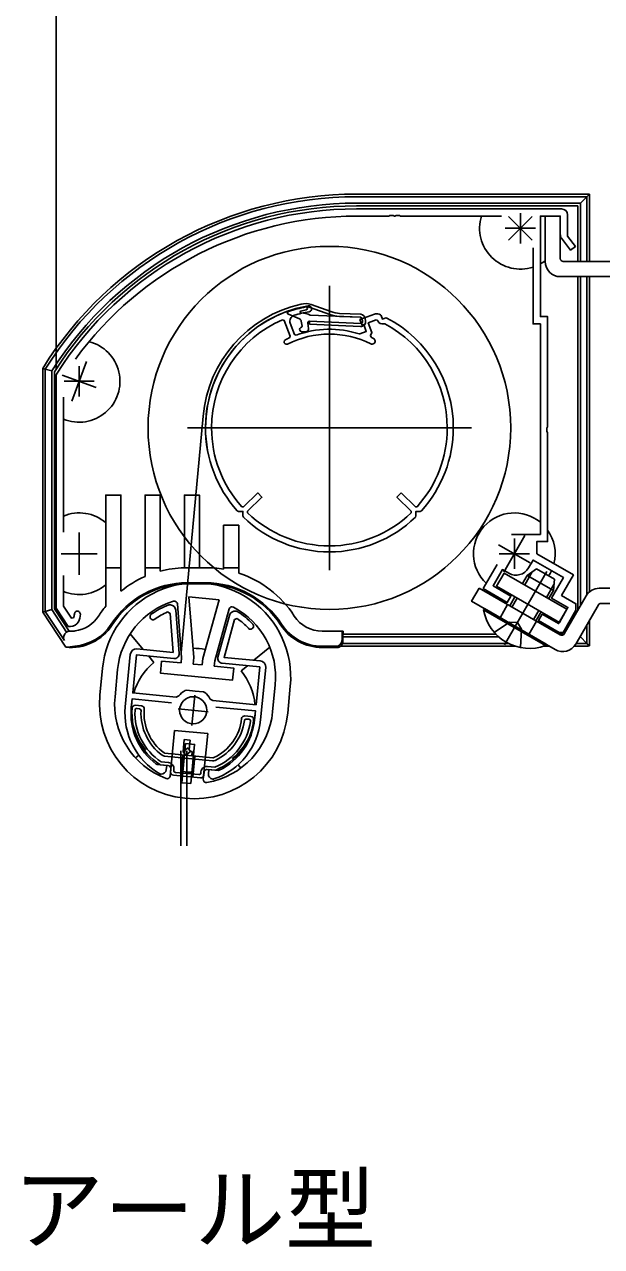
# Model space of a CAD drawing. Units: millimetres, scale not verified. Extents: x -875 to 875, y -1318 to 1308.
# Drawn here: x 590.8 to 686.3, y 587.5 to 789.5 of the extents above; entities that cross this region are included whole.
import ezdxf
from ezdxf.enums import TextEntityAlignment as Align

# ---------------------------------------------------------------- set-up
doc = ezdxf.new("R2010")
doc.units = ezdxf.units.MM
doc.header["$LTSCALE"] = 8
for name, color, linetype in [('0-1_USER1', 3, 'Continuous'), ('0-2_YKK_11', 7, 'Continuous'), ('0-4_YKK_12', 2, 'Continuous'), ('0-5_YKK_13', 4, 'Continuous'), ('0-6_YKK_D', 6, 'Continuous')]:
    doc.layers.add(name, color=color, linetype=linetype)
doc.styles.add('ＭＳ ゴシック', font='')
doc.styles.get('ＭＳ ゴシック').set_extended_font_data('MS Gothic')

msp = doc.modelspace()

# ---------------------------------------------------------------- linework, layer by layer
at = {"layer": '0-2_YKK_11'}
for p, q in [((645.8, 759), (679.7, 759)), ((672.9, 758.3), (672.9, 753.3)), ((670.4, 755.8), (675.4, 755.8)), ((649.313, 740.509), (649.206, 740.626)), ((650.48, 740.004), (650.322, 740.017)), ((599.9, 733), (599.9, 728)), ((597.4, 730.5), (602.4, 730.5)), ((597.3, 727.862), (597.3, 705.572)), ((599.9, 704.5), (599.9, 699.5)), ((671.9, 704.5), (671.9, 699.5)), ((597.4, 702), (602.4, 702)), ((669.4, 702), (674.4, 702)), ((615.891, 692.651), (616.451, 685.53)), ((622.846, 684.914), (624.755, 691.798)), ((607.527, 676.706), (608.361, 685.366)), ((630.757, 683.209), (629.923, 674.549)), ((619.012, 678.614), (618.533, 673.637)), ((616.284, 676.365), (621.261, 675.886))]:
    msp.add_line(p, q, dxfattribs=at)
for points in [[(669.787, 757.8), (653.058, 757.8), (652.875, 757.92), (652.325, 757.92), (652.142, 757.8), (652.058, 757.8), (651.875, 757.92), (651.325, 757.92), (651.142, 757.8), (645.8, 757.8)], [(679.5, 754.762), (679.5, 757.8), (676.2, 757.8), (676.2, 741.2), (677.4, 741.2), (677.4, 722.958), (677.28, 722.775), (677.28, 722.225), (677.4, 722.042), (677.4, 704), (675.6, 704), (675.6, 702), (681.662, 698.5), (679.712, 695.123), (682.1, 693.744), (682.1, 692.658), (679.988, 689), (679.317, 689), (675.923, 690.959), (676.523, 691.999), (679.208, 690.449), (680.758, 693.133), (678.073, 694.683), (680.023, 698.061), (675, 700.961), (674.25, 699.662)], [(680.7, 758), (680.7, 754.5), (681.997, 752.804), (681.203, 752.196), (679.706, 754.154)], [(671.9, 705.2), (676.2, 705.2), (676.2, 740), (675, 740), (675, 752.575)], [(648.761, 741.604), (646.35, 740.702), (646.7, 739.766), (646.981, 739.871), (647.402, 738.747), (646.335, 738.348), (646.205, 738.345)], [(650.805, 740.963), (650.647, 740.975), (650.067, 740.776), (649.868, 741.355), (649.761, 741.472)], [(634.677, 737.694), (634.783, 737.947), (633.801, 740.573), (633.534, 740.687)], [(635.777, 738.136), (635.522, 738.254), (634.831, 740.103)], [(649.186, 740.634), (649.035, 740.639), (647.731, 740.151), (648.322, 738.571), (648.092, 738.055), (648.191, 737.792)], [(598.466, 690), (598.1, 690), (596.1, 693), (596.1, 731.535), (596.147, 731.696)], [(626.791, 709.772), (627.079, 709.762), (629.443, 712.045), (630.138, 711.326), (627.773, 709.042), (627.773, 708.754)], [(654.827, 708.754), (654.827, 709.042), (652.462, 711.326), (653.157, 712.045)], [(653.157, 712.045), (655.521, 709.762), (655.809, 709.772)], [(626.048, 709.103), (626.266, 709.003), (626.994, 708.99), (626.987, 708.256), (627.079, 708.035)], [(655.521, 708.035), (655.613, 708.256), (655.613, 708.99), (656.334, 709.003), (656.552, 709.103)], [(670.972, 698.783), (669.932, 699.383), (668.382, 696.699), (671.327, 694.999), (670.727, 693.959), (666.743, 696.259), (669.047, 700.25)], [(597.3, 698.428), (597.3, 693.363), (598.627, 691.373), (598.977, 691.405)], [(614.738, 693.561), (614.874, 693.579), (614.99, 693.568)], [(609.452, 686.265), (615.436, 685.689), (614.929, 692.134), (614.508, 692.385)], [(626.062, 691.272), (625.601, 691.106), (623.873, 684.877), (629.857, 684.301)], [(625.815, 692.526), (625.93, 692.515), (626.06, 692.471)], [(615.577, 684.671), (609.356, 685.27), (608.752, 678.999), (615.922, 678.309), (616.36, 678.494)], [(621.593, 677.99), (621.988, 677.725), (629.158, 677.034), (629.762, 683.305), (623.54, 683.904)], [(617.427, 679.384), (617.713, 679.442), (619.08, 679.311), (620.447, 679.179), (620.716, 679.068)], [(615.198, 677.374), (608.656, 678.004), (608.522, 676.61)], [(628.928, 674.645), (629.062, 676.039), (622.52, 676.669)], [(612.66, 667.214), (612.811, 667.155), (614.378, 667.005), (614.311, 666.308)], [(613.438, 665.588), (613.363, 665.595), (613.242, 665.634)], [(621.279, 665.637), (621.346, 666.334), (622.913, 666.183), (623.074, 666.212)], [(622.2, 664.771), (622.074, 664.757), (621.999, 664.764)]]:
    msp.add_lwpolyline(points, dxfattribs=at)
for centre, radius, start, end in [((645.8, 700.2), 58.8, 90, 147.61246), ((645.8, 700.2), 57.6, 90.00001, 143.87792), ((679.7, 758), 1, 0.00001, 89.99999), ((680.5, 754.762), 1, 179.99997, 217.40592), ((641.3, 722.8), 20.5, 99.93254, 180.00001), ((635.767, 740.453), 1, 107.4014, 200.49999), ((641.3, 722.8), 19.5, 99.93254, 107.40139), ((637.85, 742.5), 0.5, 279.93255, 99.93257), ((649.111, 740.667), 1, 66.38536, 110.49996), ((641.3, 722.8), 20.5, 65.62231, 66.38538), ((641.3, 722.8), 19.5, 113.47003, 180), ((641.299, 722.799), 19.501, 66.0819, 66.14447), ((650.067, 740.776), 0.8, 199.45907, 288.54089), ((641.3, 722.8), 19.5, 359.99999, 61.91725), ((641.3, 722.8), 20.5, 0.00001, 62.37769), ((634.191, 737.022), 0.4, 116.55848, 296.5585), ((641.3, 722.8), 16.3, 113.97453, 116.5584), ((641.3, 722.8), 15.5, 63.7908, 116.55843), ((641.3, 722.8), 16.3, 72.48771, 109.80549), ((648.366, 737.155), 0.5, 243.79072, 63.79074), ((641.3, 722.8), 16.5, 63.79078, 65.31382), ((641.3, 722.8), 20.5, 180.00001, 221.92602), ((641.3, 722.8), 19.5, 180.00001, 221.92144), ((641.3, 722.8), 19.5, 318.07856, 359.99999), ((641.3, 722.8), 20.5, 318.07398, 359.99999), ((641.3, 722.8), 20.5, 226.07396, 270), ((641.3, 722.8), 19.5, 226.07854, 270), ((641.3, 722.8), 19.5, 270, 313.92146), ((641.3, 722.8), 20.5, 270, 313.92604), ((671.9, 702), 3.2, 90.00003, 98.36653), ((672.172, 700.862), 2.4, 240.00001, 329.99999), ((619.297, 681.6), 12.8, 110.86283, 125.66927), ((614.894, 692.573), 1, 4.50001, 84.49999), ((597.6, 692), 1.5, 336.61617, 359.99995), ((599.6, 692), 0.5, 359.99999, 180.00001), ((597.6, 692), 2.5, 330.00001, 0.00003), ((612.125, 691.593), 0.5, 125.66927, 305.66929), ((619.297, 681.6), 11.8, 113.94529, 125.66926), ((625.719, 691.531), 1, 84.50001, 164.49999), ((619.303, 681.6), 12.8, 43.33073, 58.13717), ((619.303, 681.6), 11.8, 43.33074, 55.05471), ((598.466, 691.5), 1.5, 269.99997, 330), ((628.25, 690.04), 0.5, 223.33071, 43.33073), ((609.356, 685.27), 1, 84.50001, 174.49999), ((615.654, 685.467), 0.8, 264.50003, 4.50001), ((623.617, 684.701), 0.8, 164.49999, 264.49997), ((629.762, 683.305), 1, 354.50001, 84.49999), ((619.092, 676.306), 3.5, 118.40126, 141.30433), ((618.494, 676.363), 3.5, 27.69567, 50.59874), ((618.974, 675.604), 11.5, 174.50001, 240.10425), ((618.974, 675.604), 10.5, 174.5, 233.03302), ((618.476, 675.652), 11.5, 288.89575, 354.49999), ((618.476, 675.652), 10.5, 295.96698, 354.5), ((613.515, 666.384), 0.8, 264.50001, 354.49999), ((622.075, 665.56), 0.8, 174.50001, 264.49999)]:
    msp.add_arc(centre, radius, start, end, dxfattribs=at)
at = {"layer": '0-4_YKK_12'}
for p, q in [((674.845, 757.745), (670.955, 753.855)), ((670.955, 757.745), (674.845, 753.855)), ((641.3, 746.3), (641.3, 699.3)), ((601.097, 733.789), (598.703, 727.211)), ((597.081, 731.526), (602.719, 729.474)), ((664.8, 722.8), (617.8, 722.8)), ((599.9, 705.5), (599.9, 698.5)), ((670.15, 698.969), (673.65, 705.031)), ((674.498, 700.5), (669.302, 703.5)), ((596.9, 702), (602.9, 702)), ((670.293, 686.951), (677.293, 699.075))]:
    msp.add_line(p, q, dxfattribs=at)
at = {"layer": '0-5_YKK_13'}
for p, q in [((645.8, 761.439), (684.339, 761.439)), ((683.915, 761.015), (645.8, 761.015)), ((645.8, 759.95), (682.85, 759.95)), ((683.915, 761.015), (682.85, 759.95)), ((682.85, 759.95), (682.85, 750.3)), ((684.339, 761.439), (683.915, 761.015)), ((683.915, 750.3), (683.915, 761.015)), ((684.339, 761.439), (684.339, 750.3)), ((677, 750.3), (677, 757.8)), ((677, 757.8), (679.5, 757.8)), ((679.5, 757.8), (679.5, 750.8)), ((680, 750.3), (700, 750.3)), ((679.5, 747.8), (699.5, 747.8)), ((682.4, 747.8), (682.4, 692.663)), ((682.85, 747.8), (682.85, 693.441)), ((683.915, 695.261), (683.915, 747.8)), ((684.339, 747.8), (684.339, 695.717)), ((634.506, 741.573), (636.343, 740.812)), ((636.647, 741.805), (636.586, 741.808)), ((641.359, 741.542), (638.111, 742.699)), ((646.435, 741.077), (638.133, 741.44)), ((638.279, 743.17), (641.526, 742.013)), ((642.986, 741.728), (646.507, 741.575)), ((636.565, 739.373), (636.673, 739.429)), ((636.645, 740.433), (636.777, 739.639)), ((637.856, 739.254), (637.715, 740.094)), ((638.024, 740.443), (638.002, 739.944)), ((646.454, 739.575), (638.002, 739.944)), ((646.454, 739.575), (638.002, 739.944)), ((646.476, 740.074), (638.024, 740.443)), ((646.476, 740.074), (638.024, 740.443)), ((646.476, 740.074), (638.024, 740.443)), ((642.964, 741.229), (646.435, 741.077)), ((646.785, 740.424), (646.718, 740.827)), ((646.785, 740.424), (646.718, 740.827)), ((646.785, 740.424), (646.718, 740.826)), ((647.278, 740.506), (647.211, 740.91)), ((647.278, 740.506), (647.223, 740.84)), ((636.715, 738.699), (637.341, 738.672)), ((593.861, 732.643), (594.285, 732.521)), ((593.861, 692.318), (593.861, 732.643)), ((594.285, 732.521), (594.285, 692.446)), ((594.285, 732.521), (595.35, 732.213)), ((595.35, 692.766), (595.35, 732.213)), ((620.39, 724.744), (616.757, 685.672)), ((613.3, 699.7), (613.3, 711.7)), ((626.3, 699.7), (626.3, 706.7)), ((604.3, 699.7), (606.8, 699.7)), ((604.3, 693.336), (604.3, 699.7)), ((606.8, 699.7), (606.8, 695.811)), ((610.8, 699.7), (613.3, 699.7)), ((610.8, 698.239), (610.8, 699.7)), ((613.3, 699.7), (613.3, 699.112)), ((617.3, 699.7), (619.8, 699.7)), ((617.3, 699.693), (617.3, 699.7)), ((619.8, 699.7), (620.8, 699.7)), ((623.8, 699.7), (626.3, 699.7)), ((623.8, 699.441), (623.8, 699.7)), ((626.3, 699.7), (626.3, 698.813)), ((673.622, 696.851), (674.863, 699.001)), ((674.028, 698.42), (675.571, 699.493)), ((675.571, 699.493), (678.516, 697.793)), ((620.8, 697.2), (617.8, 697.2)), ((620.8, 697.008), (617.8, 697.008)), ((673.247, 697.068), (674.028, 698.42)), ((674.028, 698.42), (678.358, 695.92)), ((677.202, 694.784), (678.444, 696.934)), ((678.516, 697.793), (678.358, 695.92)), ((618.858, 684.833), (618.067, 694.879)), ((618.067, 694.879), (623.044, 694.4)), ((666.062, 696.322), (679.467, 688.583)), ((671.128, 693.397), (671.997, 694.903)), ((677.577, 694.568), (678.358, 695.92)), ((683.778, 695.05), (680.15, 688.766)), ((685.943, 696.3), (699.5, 696.3)), ((616.85, 684.85), (616.154, 693.701)), ((620.351, 684.689), (623.044, 694.4)), ((622.325, 684.323), (624.697, 692.878)), ((666.81, 692.718), (666.934, 692.932)), ((677.153, 687.032), (666.934, 692.932)), ((670.783, 693.596), (669.533, 691.431)), ((671.503, 693.181), (672.372, 694.686)), ((685.799, 693.55), (682.065, 687.083)), ((686.232, 693.8), (700, 693.8)), ((593.861, 692.318), (594.285, 692.446)), ((597.672, 686.551), (593.861, 692.318)), ((594.285, 692.446), (595.35, 692.766)), ((594.285, 692.446), (597.454, 687.65)), ((597.816, 689.034), (595.35, 692.766)), ((666.81, 692.718), (677.029, 686.818)), ((675.547, 690.846), (674.297, 688.681)), ((675.083, 691.114), (675.952, 692.619)), ((675.458, 690.897), (676.327, 692.403)), ((684.339, 691.021), (684.339, 686.761)), ((598.493, 689.2), (598.245, 689.2)), ((640.107, 689.2), (643.4, 689.2)), ((643.4, 689.2), (643.4, 687.7)), ((643.575, 689.2), (643.4, 689.2)), ((643.575, 688.7), (643.575, 689.2)), ((668.587, 688.995), (671.119, 690.672)), ((672.415, 690.626), (671.119, 690.672)), ((672.415, 690.626), (673.102, 689.527)), ((672.917, 686.495), (673.102, 689.527)), ((683.915, 687.185), (683.915, 690.286)), ((610.497, 686.165), (608.342, 688.779)), ((643.455, 687.185), (670.911, 687.185)), ((643.528, 687.572), (643.491, 687.609)), ((643.522, 688.7), (643.522, 688.25)), ((668.858, 688.7), (643.522, 688.7)), ((643.522, 688.25), (643.528, 687.572)), ((669.331, 688.25), (643.522, 688.25)), ((674.308, 688.7), (674.264, 688.7)), ((675.043, 688.25), (675.042, 688.25)), ((676.887, 687.185), (676.888, 687.185)), ((677.029, 686.818), (677.153, 687.032)), ((680.105, 688.7), (679.264, 688.7)), ((682.85, 688.441), (682.85, 688.25)), ((684.339, 686.761), (683.915, 687.185)), ((597.673, 686.549), (597.672, 686.551)), ((612.253, 684.034), (611.397, 685.074)), ((616.85, 684.85), (616.764, 683.954)), ((618.755, 683.762), (618.858, 684.833)), ((631.426, 686.556), (628.812, 684.401)), ((642.4, 686.7), (640.107, 686.7)), ((642.592, 686.508), (640.107, 686.508)), ((671.963, 686.746), (643.245, 686.746)), ((677.647, 686.746), (676.824, 686.746)), ((684.126, 686.746), (681.832, 686.746)), ((684.339, 686.761), (684.126, 686.746)), ((603.772, 683.095), (603.341, 678.616)), ((606.26, 682.856), (605.829, 678.376)), ((616.764, 683.954), (613.529, 684.265)), ((618.755, 683.762), (620.248, 683.618)), ((620.248, 683.618), (620.351, 684.689)), ((622.325, 684.323), (622.239, 683.427)), ((627.721, 683.502), (626.682, 682.645)), ((632.34, 680.344), (631.908, 675.865)), ((634.828, 680.105), (634.397, 675.626)), ((609.208, 676.948), (610.204, 676.853)), ((609.467, 676.421), (609.866, 676.383)), ((627.323, 675.204), (628.319, 675.108)), ((627.566, 674.678), (627.964, 674.64)), ((615.69, 672.805), (614.965, 665.267)), ((615.69, 672.805), (621.165, 672.278)), ((617.271, 671.277), (617.079, 669.286)), ((618.266, 671.181), (617.271, 671.277)), ((618.266, 671.181), (618.114, 669.603)), ((621.165, 672.278), (620.439, 664.74)), ((609.772, 668.706), (609.225, 668.255)), ((610.864, 669.606), (610.545, 669.343)), ((614.083, 669.042), (622.025, 668.277)), ((616.719, 669.447), (616.719, 653.719)), ((617.059, 668.756), (616.723, 665.274)), ((617.851, 669.923), (617.079, 669.286)), ((617.556, 668.708), (617.079, 669.286)), ((618.328, 669.344), (617.556, 668.708)), ((618.552, 668.612), (617.556, 668.708)), ((617.719, 669.447), (617.719, 653.719)), ((618.328, 669.344), (617.851, 669.923)), ((618.62, 669.316), (618.328, 669.344)), ((618.552, 668.612), (618.62, 669.316)), ((613.377, 667.101), (614.627, 666.981)), ((613.474, 667.594), (614.675, 667.478)), ((614.035, 668.545), (621.977, 667.78)), ((619.049, 668.564), (618.714, 665.083)), ((621.145, 666.855), (622.347, 666.74)), ((625.556, 667.897), (625.293, 668.216)), ((626.644, 666.577), (626.192, 667.125)), ((615.029, 665.94), (615.077, 666.435)), ((619.958, 664.963), (615.479, 665.394)), ((615.556, 666.19), (615.575, 666.387)), ((619.708, 665.489), (615.826, 665.863)), ((620.035, 665.759), (620.054, 665.956)), ((620.504, 665.413), (620.552, 665.908)), ((621.097, 666.358), (622.348, 666.237)), ((616.867, 664.153), (618.36, 664.009))]:
    msp.add_line(p, q, dxfattribs=at)
for points in [[(645.8, 759.5), (682.4, 759.5), (682.4, 750.3)], [(598.25, 689.193), (595.8, 692.901), (595.8, 732.082)], [(606.8, 699.7), (606.8, 711.7), (604.3, 711.7), (604.3, 699.7)], [(613.3, 711.7), (610.8, 711.7), (610.8, 699.7)], [(619.8, 699.7), (619.8, 711.7), (617.3, 711.7), (617.3, 699.7)], [(626.3, 706.7), (623.8, 706.7), (623.8, 699.7)], [(666.062, 696.322), (664.812, 694.157), (678.65, 686.168)], [(682.124, 687.185), (683.915, 687.185), (682.85, 688.25), (682.739, 688.25)], [(622.239, 683.427), (625.474, 683.115), (625.282, 681.124), (613.337, 682.275), (613.529, 684.265)], [(616.867, 664.153), (617.49, 670.623), (618.983, 670.479), (618.36, 664.009)]]:
    msp.add_lwpolyline(points, dxfattribs=at)
msp.add_lwpolyline([(670.216, 698.817), (680.608, 692.817), (679.358, 690.652), (668.966, 696.652)], close=True, dxfattribs=at)
for centre, radius in [((641.3, 722.8), 30), ((618.773, 676.125), 2.25)]:
    msp.add_circle(centre, radius, dxfattribs=at)
for centre, radius, start, end in [((645.8, 700.2), 61.239, 90, 148.00949), ((645.8, 700.2), 60.815, 90, 147.89509), ((645.8, 700.2), 59.749, 90, 147.60239), ((645.8, 700.2), 59.3, 90, 147.47643), ((672.9, 755.8), 6.75, 162.76471, 288.1262), ((672.9, 755.8), 6.75, 299.26758, 307.40228), ((679.5, 750.3), 2.5, 180, 270), ((680, 750.8), 0.5, 180, 270), ((637.272, 740.344), 3, 70.39951, 102.93006), ((641.3, 722.8), 21, 102.93006, 174.68787), ((641.3, 722.8), 20.5, 102.93006, 190.59902), ((634.606, 741.813), 0.26, 107.38245, 247.37145), ((643.192, 714.386), 29, 101.55968, 107.38242), ((636.593, 741.957), 0.15, 103.45974, 267.5), ((643.192, 714.386), 28.5, 101.55968, 103.45974), ((636.453, 737.81), 4, 65.16649, 87.21493), ((637.272, 740.344), 2.5, 70.39951, 102.93006), ((637.43, 742.553), 0.25, 281.55968, 101.55968), ((643.204, 746.724), 5.5, 250.39951, 267.5), ((643.204, 746.724), 5, 250.39951, 267.5), ((646.335, 740.691), 0.9, 9.5, 79.13524), ((646.335, 740.691), 0.9, 9.5, 79.13524), ((636.152, 740.35), 0.5, 9.5, 67.5), ((636.731, 739.056), 0.357, 117.5, 267.5), ((636.58, 739.606), 0.2, 297.5, 9.5), ((638.011, 740.144), 0.3, 87.5, 189.5), ((646.422, 740.778), 0.3, 9.5, 87.5), ((646.422, 740.778), 0.3, 9.5, 87.5), ((646.489, 740.374), 0.8, 267.5, 9.5), ((646.489, 740.374), 0.8, 267.5, 9.5), ((646.489, 740.374), 0.3, 267.5, 9.5), ((646.489, 740.374), 0.3, 267.5, 9.5), ((646.489, 740.374), 0.3, 267.5, 9.5), ((646.422, 740.776), 0.3, 9.5, 79.13524), ((637.363, 739.171), 0.5, 267.5, 9.5), ((599.9, 730.5), 6.75, 247.34476, 76.02495), ((599.9, 702), 6.75, 49.31863, 112.65524), ((671.9, 702), 6.75, 50.42877, 226.32579), ((671.9, 702), 6.75, 345.90684, 35.43094), ((617.8, 682.2), 17.5, 91.63725, 104.9006), ((620.8, 682.2), 17.5, 80.12911, 90), ((671.9, 702), 6.75, 327.14712, 335.52593), ((599.9, 702), 6.75, 247.34476, 310.68137), ((619.3, 681.6), 15.6, 354.5, 174.5), ((617.8, 682.2), 15, 90, 147.07927), ((617.8, 682.2), 14.808, 90, 147.07927), ((617.8, 682.2), 17.5, 113.57818, 128.9448), ((620.8, 682.2), 15, 32.92073, 90), ((620.8, 682.2), 14.808, 32.92073, 90), ((620.8, 682.2), 17.5, 32.92073, 71.6823), ((671.9, 702), 6.75, 259.82367, 265.37624), ((685.943, 693.8), 2.5, 90, 150), ((617.8, 682.2), 17.5, 140.48235, 147.07927), ((619.3, 681.6), 13.1, 106.81417, 174.5), ((615.655, 693.661), 0.5, 4.5, 106.81417), ((625.179, 692.744), 0.5, 62.18583, 164.5), ((619.3, 681.6), 13.1, 354.5, 62.18583), ((686.232, 693.3), 0.5, 90, 150), ((598.493, 694.7), 5.5, 277.64192, 327.07927), ((640.107, 694.7), 5.5, 212.92073, 270), ((674.393, 694.053), 7.7, 189.98312, 290.01688), ((598.493, 694.7), 8.192, 264.25299, 327.07927), ((598.493, 694.7), 5.5, 270, 277.64192), ((598.493, 694.7), 8, 274.83292, 327.07927), ((640.107, 694.7), 8.192, 212.92073, 270), ((640.107, 694.7), 8, 212.92073, 270), ((679.9, 688.333), 2.5, 240, 330), ((679.717, 689.016), 0.5, 240, 330), ((618.773, 676.125), 10.25, 78.7961, 90.2039), ((618.773, 676.125), 10.25, 129.5, 163.68047), ((618.773, 676.125), 10.25, 5.31953, 39.5), ((618.869, 677.121), 15.6, 174.5, 354.5), ((618.869, 677.121), 13.1, 174.5, 249.55234), ((618.773, 676.125), 10.25, 172.98434, 219.5), ((609.16, 676.451), 0.5, 84.5, 175.09684), ((610.156, 676.355), 0.5, 355.16625, 84.5), ((618.725, 675.63), 10.1, 175.09684, 237.12483), ((618.725, 675.63), 9.6, 176.9651, 236.83553), ((609.438, 676.123), 0.3, 84.5, 176.9651), ((609.837, 676.084), 0.3, 357.07596, 84.5), ((618.725, 675.63), 8.6, 177.07596, 233.73814), ((618.725, 675.63), 8.1, 175.16625, 233.73814), ((618.869, 677.121), 13.1, 279.44766, 354.5), ((618.725, 675.63), 8.1, 295.26186, 353.83375), ((618.773, 676.125), 10.25, 309.5, 356.01566), ((627.275, 674.706), 0.5, 84.5, 173.83375), ((627.537, 674.38), 0.3, 84.5, 171.92404), ((628.271, 674.611), 0.5, 353.90316, 84.5), ((618.725, 675.63), 9.6, 292.16447, 352.0349), ((618.725, 675.63), 8.6, 295.26186, 351.92404), ((618.725, 675.63), 10.1, 291.87517, 353.90316), ((627.936, 674.341), 0.3, 352.0349, 84.5), ((614.112, 669.341), 0.8, 233.73814, 264.5), ((614.112, 669.341), 0.3, 233.73814, 264.5), ((613.406, 667.4), 0.3, 237.12483, 264.5), ((614.579, 666.483), 0.5, 354.5, 84.5), ((614.579, 666.483), 1, 354.5, 84.5), ((621.049, 665.86), 1, 84.5, 174.5), ((622.054, 668.576), 0.8, 264.5, 295.26186), ((622.054, 668.576), 0.3, 264.5, 295.26186), ((614.467, 665.315), 0.5, 249.55234, 354.5), ((615.527, 665.892), 0.5, 174.5, 264.5), ((615.854, 666.162), 0.3, 174.5, 264.5), ((618.773, 676.125), 10.25, 260.30388, 268.69612), ((619.737, 665.788), 0.3, 264.5, 354.5), ((620.006, 665.461), 0.5, 264.5, 354.5), ((620.937, 664.692), 0.5, 174.5, 279.44766), ((621.049, 665.86), 0.5, 84.5, 174.5), ((622.377, 666.536), 0.3, 264.5, 291.87517)]:
    msp.add_arc(centre, radius, start, end, dxfattribs=at)
for centre, major_axis, ratio, start_param, end_param in [((598.37, 688.2), (-1.035, -0.288), 0.925095, 5.0043409, 6.5732721), ((598.369, 688.2), (1.003, 0), 0.997324, 1.690213, 2.1553001), ((642.4, 687.7), (0.707, -0.707), 0.999924, 5.4978252, 7.0685454), ((642.468, 687.632), (-0.503, 1.094), 0.804487, 3.495271, 3.964632), ((642.528, 687.572), (-0.391, 0.932), 0.987628, 3.9264503, 4.3196709), ((597.588, 694.102), (-6.348, -4.194), 0.989768, 1.0029061, 1.2014632), ((642.601, 687.499), (-0.927, -0.379), 0.987628, 1.1780782, 1.8862168)]:
    msp.add_ellipse(centre, major_axis=major_axis, ratio=ratio, start_param=start_param, end_param=end_param, dxfattribs=at)
at = {"layer": '0-6_YKK_D'}
msp.add_line((596.1, 732.535), (596.1, 910.342), dxfattribs=at)

# ---------------------------------------------------------------- texts
at = {"layer": '0-1_USER1', "style": 'ＭＳ ゴシック'}
msp.add_text('アール型', height=11, dxfattribs=at).set_placement((588.977, 584.869), align=Align.BOTTOM_LEFT)

doc.saveas('drawing.dxf')
